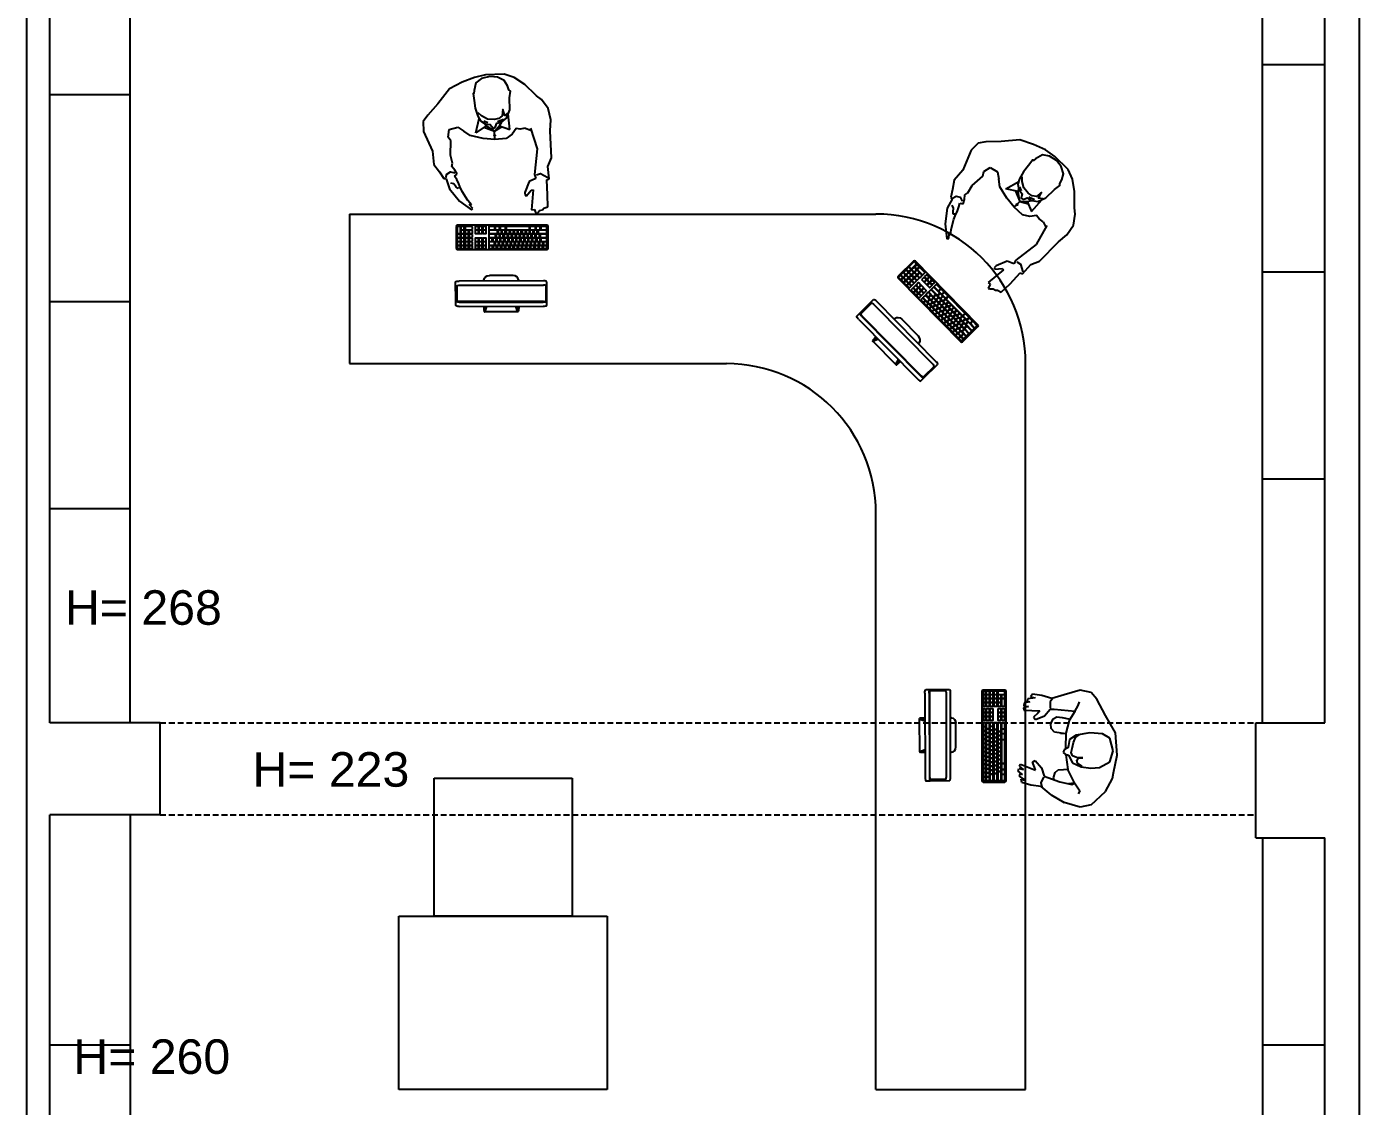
# Model space of a CAD drawing. Header units: inches. Extents: x 216615 to 231886, y -28847 to -680.
# Drawn here: x 217875 to 223665, y -26184 to -21493 of the extents above; entities that cross this region are included whole.
import ezdxf

# ---------------------------------------------------------------- set-up
doc = ezdxf.new("R2010")
doc.units = ezdxf.units.IN
doc.header["$MEASUREMENT"] = 0
doc.linetypes.add('TRAZOSX2', pattern=[38.1, 25.4, -12.7])
for name, color, linetype in [('_Co MUEBLE CONCEP', 5, 'Continuous'), ('_Co SOMBREADOS', 8, 'Continuous'), ('Imac', 8, 'Continuous'), ('MOBILIARIO', 42, 'Continuous'), ('SOMBREADO', 251, 'Continuous')]:
    doc.layers.add(name, color=color, linetype=linetype)
doc.styles.get("Standard").update_dxf_attribs({"font": 'arial.ttf'})

# ---------------------------------------------------------------- blocks, each defined once
blk = doc.blocks.new('HOMBRE 1')
at = {"layer": '_Co SOMBREADOS', "linetype": 'ByBlock'}
for p, q in [((167437.7, -114173), (167380, -114187.3)), ((167448.5, -114191), (167437.7, -114173)), ((167200.5, -114210.8), (167073.1, -114246.5)), ((167245.9, -114217.4), (167200.5, -114210.8)), ((167302.2, -114198.7), (167245.9, -114217.4)), ((167310.1, -114208.1), (167302.2, -114198.7)), ((167380, -114187.3), (167310.1, -114208.1)), ((167457.1, -114195.4), (167448.5, -114191)), ((167463.6, -114207.6), (167457.1, -114195.4)), ((167478, -114214.9), (167463.6, -114207.6)), ((167465, -114233.6), (167484.5, -114219.9)), ((167469.3, -114246.5), (167465, -114233.6)), ((167484.5, -114219.9), (167478, -114214.9)), ((166969.2, -114280.9), (166935.3, -114323.4)), ((167021.2, -114256.5), (166969.2, -114280.9)), ((167073.1, -114246.5), (167021.2, -114256.5)), ((167083.1, -114343.9), (167173.6, -114289.3)), ((167173.6, -114289.3), (167297.7, -114272.2)), ((167297.7, -114272.2), (167315.7, -114261.4)), ((167315.7, -114261.4), (167337.3, -114290.3)), ((167337.3, -114290.3), (167394.9, -114297.6)), ((167373.4, -114261.5), (167469.3, -114246.5)), ((167376.2, -114270.2), (167373.4, -114261.5)), ((167407.9, -114286.1), (167376.2, -114270.2)), ((167394.9, -114297.6), (167407.9, -114293.3)), ((167407.9, -114293.3), (167407.9, -114286.1)), ((166920.6, -114355.4), (166882.9, -114419.2)), ((166922.9, -114351.5), (166918.3, -114359.4)), ((166935.3, -114323.4), (166922.9, -114351.5)), ((167089.4, -114368.3), (167091.6, -114338.8)), ((166882.9, -114419.2), (166861.1, -114476.8)), ((166861.1, -114476.8), (166856.7, -114528.6)), ((167072.7, -114481.7), (167089.2, -114507)), ((167158.9, -114447.7), (167176.2, -114500)), ((167176.2, -114500), (167185.3, -114556.3)), ((166856.7, -114528.6), (166881, -114616.5)), ((167105.6, -114551.8), (167102.7, -114572.2)), ((167185.3, -114556.3), (167186.2, -114621.5)), ((167496, -114559.2), (167460.6, -114597.3)), ((167512.6, -114536.9), (167496, -114559.2)), ((167508.9, -114598.1), (167537.1, -114531.2)), ((167514, -114548.4), (167512.6, -114536.9)), ((167528.5, -114526.8), (167514, -114548.4)), ((167537.1, -114531.2), (167528.5, -114526.8)), ((166881, -114616.5), (166904.7, -114666.3)), ((167186.2, -114621.5), (167172.8, -114656.6)), ((167427.4, -114620.3), (167408.6, -114636.1)), ((167439.6, -114613.9), (167427.4, -114620.3)), ((167445.7, -114629.5), (167433.6, -114644.4)), ((167460.6, -114597.3), (167439.6, -114613.9)), ((167443.2, -114614.5), (167450.9, -114619.3)), ((167450.9, -114619.3), (167445.7, -114629.5)), ((167461.9, -114659.3), (167508.9, -114598.1)), ((166904.7, -114666.3), (166941.3, -114718.9)), ((167160.5, -114689.8), (167172.8, -114656.6)), ((167180.8, -114727.3), (167160.5, -114689.8)), ((167300.4, -114693.6), (167232.1, -114707.7)), ((167337.2, -114674.2), (167300.4, -114693.6)), ((167353.7, -114673.5), (167337.2, -114674.2)), ((167366.8, -114654.8), (167353.7, -114673.5)), ((167383.4, -114639.7), (167366.8, -114654.8)), ((167396.3, -114649.8), (167383.4, -114639.7)), ((167408.6, -114636.1), (167396.3, -114649.8)), ((167417.9, -114685.9), (167461.9, -114659.3)), ((167419.3, -114697.4), (167417.9, -114685.9)), ((167433.6, -114644.4), (167432.9, -114660.5)), ((166941.3, -114718.9), (166987.4, -114770.9)), ((167217.5, -114724.8), (167180.8, -114727.3)), ((167232.1, -114707.7), (167217.5, -114724.8)), ((167363.6, -114761.4), (167392.6, -114725.4)), ((167392.6, -114725.4), (167419.3, -114697.4)), ((166987.4, -114770.9), (167070.9, -114810.3)), ((167070.9, -114810.3), (167136, -114845.1)), ((167218.1, -114846.7), (167302, -114782.4)), ((167302, -114782.4), (167363.6, -114761.4)), ((167136, -114845.1), (167172, -114859.6)), ((167172, -114859.6), (167218.1, -114846.7))]:
    blk.add_line(p, q, dxfattribs=at)
at = {"layer": '_Co SOMBREADOS'}
for p, q in [((167113.2, -114440.1), (167040.7, -114464.9)), ((167106.5, -114493.4), (167085.3, -114486.5)), ((167106.5, -114493.4), (167113.2, -114440.1)), ((167138.3, -114510.6), (167106.5, -114493.4)), ((167138.3, -114510.6), (167107.7, -114479.9)), ((167176.2, -114500), (167159.2, -114504.7)), ((167121.4, -114556.7), (167113.2, -114563.6)), ((167138.3, -114510.6), (167121.4, -114556.7)), ((167121.4, -114556.7), (167166, -114597.9)), ((167130.6, -114565.2), (167138.3, -114510.6)), ((167155.3, -114505.8), (167138.3, -114510.6)), ((167166, -114597.9), (167094.4, -114597.4))]:
    blk.add_line(p, q, dxfattribs=at)
at = {"layer": '_Co SOMBREADOS', "linetype": 'ByBlock'}
for points in [[(167298, -114262.5), (167287.2, -114244.5), (167297.5, -114206.3)], [(167089.4, -114368.3), (167099.2, -114390.7), (167101.3, -114411.6), (167131.6, -114423.2), (167158.9, -114447.7)], [(167032.9, -114465), (167051.7, -114479.1), (167024.9, -114496.1), (167056, -114491.9), (167072.4, -114504.7), (167083.3, -114525.4), (167088.1, -114558.2), (167080.1, -114589.2), (167068.5, -114609.3)], [(167414.3, -114689.4), (167394.8, -114688.7), (167380.4, -114674.3), (167380.5, -114652.7)]]:
    blk.add_lwpolyline(points, dxfattribs=at)
blk.add_lwpolyline([(167119.8, -114511), (167097.7, -114508.6), (167085.3, -114486.5), (167062.3, -114467.7), (167019.1, -114462.1), (166962, -114476.9), (166929.6, -114480.5), (166925.3, -114489.1), (166907.2, -114499.9), (166885.5, -114521.5), (166878.3, -114557.5), (166883.2, -114594.2), (166902.6, -114631), (166929.2, -114653.3), (166967.4, -114652.7), (166981.1, -114650.5), (166982.6, -114654.9), (167014.3, -114642), (167050.4, -114627.6), (167084.3, -114606.8), (167104.5, -114588.1), (167113.2, -114563.6), (167110.1, -114538.3), (167124.7, -114521)], close=True, dxfattribs=at)
at = {"layer": '_Co SOMBREADOS'}
blk.add_ellipse((167157.3, -114505.3), major_axis=(1.06, -4.02), ratio=0.491422, dxfattribs=at)
blk = doc.blocks.new('CLIENTE 2')
at = {"layer": '_Co SOMBREADOS'}
for p, q in [((9692.3, 1798.5), (9620.8, 1760.8)), ((9767.4, 1841.9), (9692.3, 1798.5)), ((9864, 1848.8), (9767.4, 1841.9)), ((9790, 1816.4), (9771.4, 1785.2)), ((9846.3, 1831.2), (9790, 1816.4)), ((9894.1, 1817.4), (9846.3, 1831.2)), ((9941.4, 1833.4), (9864, 1848.8)), ((9918.2, 1771.9), (9894.1, 1817.4)), ((9965.5, 1827.9), (9941.4, 1833.4)), ((10022.5, 1797.9), (9965.5, 1827.9)), ((10080.5, 1735.2), (10022.5, 1797.9)), ((9620.8, 1760.8), (9591.7, 1735.2)), ((9771.4, 1785.2), (9767.5, 1730.6)), ((9920.6, 1734.1), (9918.2, 1771.9)), ((9591.7, 1735.2), (9582, 1688.7)), ((9582, 1688.7), (9602.3, 1618.8)), ((9648, 1680), (9632.2, 1684.5)), ((9675.3, 1665.1), (9648, 1680)), ((9767.5, 1730.6), (9777.6, 1671.1)), ((9787.4, 1667), (9776.8, 1683.7)), ((9875.5, 1699), (9874, 1672.6)), ((9878.2, 1680.7), (9875.5, 1699)), ((9886.6, 1673.4), (9878.2, 1680.7)), ((9897.8, 1654.1), (9915.4, 1692.6)), ((9913.7, 1696.5), (9900.7, 1675.8)), ((9915.4, 1692.6), (9920.6, 1734.1)), ((9984.2, 1663.4), (10018.9, 1686.7)), ((10018.9, 1686.7), (10032.4, 1679.7)), ((10090.2, 1688.7), (10069.9, 1618.8)), ((10080.5, 1735.2), (10090.2, 1688.7)), ((9665.2, 1575.3), (9672.7, 1666.6)), ((9675.3, 1665.1), (9713.7, 1640.8)), ((9700.7, 1609.4), (9708.4, 1644.2)), ((9713.7, 1640.8), (9769.4, 1626.3)), ((9771.4, 1626.2), (9764.8, 1576.7)), ((9768.3, 1602.7), (9770.2, 1626.3)), ((9769.4, 1626.3), (9833.6, 1624.8)), ((9777.6, 1671.1), (9795.8, 1641.7)), ((9810, 1659), (9787.4, 1667)), ((9795.8, 1641.7), (9823, 1637.1)), ((9835.7, 1652.7), (9810, 1659)), ((9823, 1637.1), (9833.2, 1634.1)), ((9833.2, 1634.1), (9841.6, 1618.8)), ((9853.4, 1649.1), (9835.7, 1652.7)), ((9852.5, 1613.6), (9860.3, 1622.1)), ((9867.2, 1654.7), (9853.4, 1649.1)), ((9860.3, 1622.1), (9864, 1637.1)), ((9862.5, 1625.4), (9926.6, 1634.9)), ((9864, 1637.1), (9897.8, 1654.1)), ((9874, 1672.6), (9867.2, 1654.7)), ((9900.7, 1675.8), (9886.6, 1673.4)), ((9926.2, 1615.6), (9925.9, 1634.8)), ((9984.2, 1663.4), (9926.6, 1634.9)), ((9980.4, 1599.1), (9991.3, 1652.5)), ((9988.3, 1637.7), (9984.3, 1663.5)), ((9991.3, 1652.5), (9985.6, 1664.1)), ((9602.3, 1618.8), (9618.4, 1564.4)), ((9618.4, 1564.4), (9605.4, 1520.8)), ((9616.6, 1569), (9633.1, 1557.4)), ((9664.7, 1557.9), (9665.2, 1575.3)), ((9697.8, 1586.5), (9700.7, 1609.4)), ((9707.3, 1570.5), (9697.8, 1586.5)), ((9728.8, 1560.1), (9707.3, 1570.5)), ((9764.8, 1576.7), (9748.1, 1562.7)), ((9841.6, 1618.8), (9852.5, 1613.6)), ((9927.7, 1592.6), (9926.2, 1615.6)), ((9940, 1578.7), (9927.7, 1592.6)), ((9963.1, 1572.6), (9940, 1578.7)), ((9962.2, 1548), (9980.4, 1599.1)), ((9962.2, 1548), (9980.4, 1599.1)), ((9972, 1575.5), (9963.1, 1572.6)), ((10037.4, 1561.8), (10069.9, 1618.8)), ((9605.4, 1520.8), (9600.1, 1480.9)), ((9633.1, 1557.4), (9660, 1557.6)), ((9693.2, 1532.8), (9664.7, 1557.9)), ((9668.9, 1442.6), (9672.4, 1512.5)), ((9672.4, 1512.5), (9682.4, 1503.6)), ((9709.9, 1494.3), (9693.2, 1532.8)), ((9748.1, 1562.7), (9728.8, 1560.1)), ((9888.2, 1492.5), (9919.2, 1520.7)), ((9919.2, 1520.7), (9955.5, 1531.9)), ((9955.5, 1531.9), (9962.2, 1548)), ((9984.1, 1518.5), (9959.7, 1529.7)), ((10004, 1522.3), (9984.1, 1518.5)), ((10000.3, 1518.8), (9994.3, 1473.8)), ((10037.4, 1561.8), (10000.3, 1518.8)), ((9600.1, 1480.9), (9611.7, 1472.2)), ((9611.7, 1472.2), (9615.1, 1493)), ((9615.1, 1493), (9620.4, 1460.1)), ((9620.4, 1460.1), (9631.6, 1457.6)), ((9631.6, 1457.6), (9632.5, 1468.8)), ((9632.5, 1468.8), (9637.1, 1445.3)), ((9649.9, 1443), (9653.3, 1463.8)), ((9653.3, 1463.8), (9659.5, 1442)), ((9682.4, 1503.6), (9699.4, 1485.7)), ((9699.4, 1485.7), (9709.9, 1494.3)), ((9894.2, 1480.4), (9888.2, 1492.5)), ((9917, 1489.7), (9894.2, 1480.4)), ((9904.3, 1428.6), (9929.8, 1493.7)), ((9929.8, 1493.7), (9917, 1489.7)), ((9974, 1452.4), (9955.7, 1424.5)), ((9968.6, 1432), (9974, 1452.4)), ((9994.3, 1473.8), (9982.8, 1435.2)), ((9637.1, 1445.3), (9649.9, 1443)), ((9659.5, 1442), (9668.9, 1442.6)), ((9912.6, 1424.1), (9904.3, 1428.6)), ((9927.2, 1441.4), (9912.6, 1424.1)), ((9921.7, 1421.1), (9927.2, 1441.4)), ((9934.4, 1418), (9921.7, 1421.1)), ((9948.2, 1437.4), (9934.4, 1418)), ((9944.5, 1426.9), (9948.2, 1437.4)), ((9955.7, 1424.5), (9944.5, 1426.9)), ((9982.8, 1435.2), (9968.6, 1432))]:
    blk.add_line(p, q, dxfattribs=at)
blk = doc.blocks.new('Planta Imac JB')
at = {"layer": 'Imac'}
for p, q in [((-197.9, 129.7), (-197.9, 111.1)), ((182.3, 133.7), (-182.3, 133.7)), ((-75.6, 133.7), (-74.4, 155)), ((-73.7, 151.8), (-74.7, 133.7)), ((-72.1, 157), (72.1, 157)), ((-65.3, 133.7), (-71.7, 152.1)), ((-70.2, 155.6), (-62.7, 133.7)), ((70.2, 155.6), (62.7, 133.7)), ((65.3, 133.7), (71.7, 152.1)), ((73.7, 151.8), (74.7, 133.7)), ((75.6, 133.7), (74.4, 155)), ((197.9, 129.7), (197.9, 111.1)), ((-197.9, 111.1), (-197.9, 27.2)), ((-193.1, 44.3), (-193.1, 109.9)), ((-183.4, 112.6), (183.4, 112.6)), ((182.3, 115.2), (-182.3, 115.2)), ((193.1, 44.3), (193.1, 109.9)), ((197.9, 111.1), (197.9, 27.2)), ((184.1, 41.7), (-184.1, 41.7)), ((-183.4, 23.1), (183, 23.1)), ((-74.8, 18), (-74.8, 23.1)), ((-51.4, 0), (51.4, 0)), ((74.8, 18), (74.8, 23.1))]:
    blk.add_line(p, q, dxfattribs=at)
for centre, radius, start, end in [((-72.2, 154.9), 2.12, 19.06239, 176.76741), ((-72.7, 151.8), 1.06, 19.06239, 176.76741), ((72.2, 154.9), 2.12, 3.23259, 160.93761), ((72.7, 151.8), 1.06, 3.23259, 160.93761)]:
    blk.add_arc(centre, radius, start, end, dxfattribs=at)
for centre, major_axis, ratio, start_param, end_param in [((-182.3, 129.7), (-15.6, 0), 0.260994, 4.712389, 6.283185), ((-182.3, 111.1), (-15.6, 0), 0.260994, 4.712389, 6.283185), ((-183.4, 109.9), (-9.68, 0), 0.280083, 4.712389, 6.283185), ((-183.4, 27.2), (-14.5, 0), 0.280083, 0, 1.570832), ((-184.1, 44.3), (-9.02, 0), 0.29004, 0, 1.570796), ((-51.4, 18), (-23.4, 0), 0.769865, 0, 1.570796)]:
    blk.add_ellipse(centre, major_axis=major_axis, ratio=ratio, start_param=start_param, end_param=end_param, dxfattribs=at)
at = {"layer": 'Imac', "extrusion": (0, 0, -1)}
for centre, major_axis, ratio, start_param, end_param in [((182.3, 129.7), (15.6, 0), 0.260994, 4.712389, 6.283185), ((182.3, 111.1), (15.6, 0), 0.260994, 4.712389, 6.283185), ((183.4, 109.9), (9.68, 0), 0.280083, 4.712389, 6.283185), ((51.4, 18), (23.4, 0), 0.769865, 0, 1.570796), ((183.4, 27.2), (14.5, 0), 0.280083, 0, 1.600948), ((184.1, 44.3), (9.02, 0), 0.29004, 0, 1.570796)]:
    blk.add_ellipse(centre, major_axis=major_axis, ratio=ratio, start_param=start_param, end_param=end_param, dxfattribs=at)
blk = doc.blocks.new('Planta Teclat Imac JB')
at = {"layer": 'Imac'}
for points in [[(199.5, 99.5, 0.414201), (193.5, 105.4), (-193.5, 105.4, 0.38771), (-199.5, 99.9), (-199.5, 6, 0.414201), (-193.5, 0), (193.5, 0, 0.414201), (199.5, 6)], [(-177.8, 100.3, 0.450069), (-179, 101.5), (-192.3, 101.5, 0.45007), (-193.5, 100.3), (-193.5, 91, 0.411174), (-192.3, 89.5), (-179, 89.5, 0.411173), (-177.8, 91)], [(-179, 85.9, 0.414201), (-180.2, 87.1), (-192.3, 87.1, 0.414201), (-193.5, 85.9), (-193.5, 74, 0.414188), (-192.3, 72.8), (-180.2, 72.8, 0.414201), (-179, 74)], [(-167.4, 69.2, 0.414201), (-168.6, 70.4), (-192.3, 70.4, 0.414201), (-193.5, 69.2), (-193.5, 57.2, 0.414188), (-192.3, 56), (-168.6, 56, 0.414201), (-167.4, 57.2)], [(-161.4, 85.9, 0.414201), (-162.7, 87.1), (-174.7, 87.1, 0.414201), (-176, 85.9), (-176, 74, 0.414188), (-174.7, 72.8), (-162.7, 72.8, 0.414201), (-161.4, 74)], [(-159.6, 100.3, 0.450069), (-160.8, 101.5), (-174.1, 101.5, 0.45007), (-175.3, 100.3), (-175.3, 91, 0.411174), (-174.1, 89.5), (-160.8, 89.5, 0.411173), (-159.6, 91)], [(-149.9, 69.2, 0.414201), (-151.1, 70.4), (-163.2, 70.4, 0.414201), (-164.4, 69.2), (-164.4, 57.2, 0.414188), (-163.2, 56), (-151.1, 56, 0.414201), (-149.9, 57.2)], [(-143.9, 85.9, 0.414201), (-145.1, 87.1), (-157.2, 87.1, 0.414201), (-158.4, 85.9), (-158.4, 74, 0.414188), (-157.2, 72.8), (-145.1, 72.8, 0.414201), (-143.9, 74)], [(-141.5, 100.3, 0.450069), (-142.7, 101.5), (-156, 101.5, 0.45007), (-157.2, 100.3), (-157.2, 91, 0.411174), (-156, 89.5), (-142.7, 89.5, 0.411173), (-141.5, 91)], [(-132.4, 69.2, 0.414201), (-133.6, 70.4), (-145.7, 70.4, 0.414201), (-146.9, 69.2), (-146.9, 57.2, 0.414188), (-145.7, 56), (-133.6, 56, 0.414201), (-132.4, 57.2)], [(-126.4, 85.9, 0.414201), (-127.6, 87.1), (-139.7, 87.1, 0.414201), (-140.9, 85.9), (-140.9, 74, 0.414188), (-139.7, 72.8), (-127.6, 72.8, 0.414201), (-126.4, 74)], [(-123.3, 100.3, 0.450069), (-124.6, 101.5), (-137.9, 101.5, 0.45007), (-139.1, 100.3), (-139.1, 91, 0.411174), (-137.9, 89.5), (-124.6, 89.5, 0.411173), (-123.3, 91)], [(-114.8, 69.2, 0.414201), (-116, 70.4), (-128.1, 70.4, 0.414201), (-129.3, 69.2), (-129.3, 57.2, 0.414188), (-128.1, 56), (-116, 56, 0.414201), (-114.8, 57.2)], [(-108.8, 85.9, 0.414201), (-110, 87.1), (-122.1, 87.1, 0.414201), (-123.3, 85.9), (-123.3, 74, 0.414188), (-122.1, 72.8), (-110, 72.8, 0.414201), (-108.8, 74)], [(-105.2, 100.3, 0.450069), (-106.4, 101.5), (-119.7, 101.5, 0.45007), (-120.9, 100.3), (-120.9, 91, 0.411174), (-119.7, 89.5), (-106.4, 89.5, 0.411173), (-105.2, 91)], [(-97.9, 69.2, 0.414201), (-99.1, 70.4), (-111.2, 70.4, 0.414201), (-112.4, 69.2), (-112.4, 57.2, 0.414188), (-111.2, 56), (-99.1, 56, 0.414201), (-97.9, 57.2)], [(-91.3, 85.9, 0.414201), (-92.5, 87.1), (-104.6, 87.1, 0.414201), (-105.8, 85.9), (-105.8, 74, 0.414188), (-104.6, 72.8), (-92.5, 72.8, 0.414201), (-91.3, 74)], [(-87.1, 100.3, 0.450069), (-88.3, 101.5), (-101.6, 101.5, 0.45007), (-102.8, 100.3), (-102.8, 91, 0.411174), (-101.6, 89.5), (-88.3, 89.5, 0.411173), (-87.1, 91)], [(-80.4, 69.2, 0.414201), (-81.6, 70.4), (-93.7, 70.4, 0.414201), (-94.9, 69.2), (-94.9, 57.2, 0.414188), (-93.7, 56), (-81.6, 56, 0.414201), (-80.4, 57.2)], [(-73.8, 85.9, 0.414201), (-75, 87.1), (-87.1, 87.1, 0.414201), (-88.3, 85.9), (-88.3, 74, 0.414188), (-87.1, 72.8), (-75, 72.8, 0.414201), (-73.8, 74)], [(-68.9, 100.3, 0.450069), (-70.1, 101.5), (-83.4, 101.5, 0.45007), (-84.7, 100.3), (-84.7, 91, 0.411174), (-83.4, 89.5), (-70.1, 89.5, 0.411173), (-68.9, 91)], [(-62.8, 69.2, 0.414201), (-64, 70.4), (-76.1, 70.4, 0.414201), (-77.3, 69.2), (-77.3, 57.2, 0.414188), (-76.1, 56), (-64, 56, 0.414201), (-62.8, 57.2)], [(-56.2, 85.9, 0.414201), (-57.4, 87.1), (-69.5, 87.1, 0.414201), (-70.7, 85.9), (-70.7, 74, 0.414188), (-69.5, 72.8), (-57.4, 72.8, 0.414201), (-56.2, 74)], [(-50.8, 100.3, 0.450069), (-52, 101.5), (-65.3, 101.5, 0.45007), (-66.5, 100.3), (-66.5, 91, 0.411174), (-65.3, 89.5), (-52, 89.5, 0.411173), (-50.8, 91)], [(-45.9, 69.2, 0.414201), (-47.1, 70.4), (-59.2, 70.4, 0.414201), (-60.4, 69.2), (-60.4, 57.2, 0.414188), (-59.2, 56), (-47.1, 56, 0.414201), (-45.9, 57.2)], [(-38.7, 85.9, 0.414201), (-39.9, 87.1), (-52, 87.1, 0.414201), (-53.2, 85.9), (-53.2, 74, 0.414188), (-52, 72.8), (-39.9, 72.8, 0.414201), (-38.7, 74)], [(-32.7, 100.3, 0.450069), (-33.9, 101.5), (-47.2, 101.5, 0.45007), (-48.4, 100.3), (-48.4, 91, 0.411174), (-47.2, 89.5), (-33.9, 89.5, 0.411173), (-32.7, 91)], [(-28.4, 69.2, 0.414201), (-29.6, 70.4), (-41.7, 70.4, 0.414201), (-42.9, 69.2), (-42.9, 57.2, 0.414188), (-41.7, 56), (-29.6, 56, 0.414201), (-28.4, 57.2)], [(-21.8, 85.9, 0.414201), (-23, 87.1), (-35.1, 87.1, 0.414201), (-36.3, 85.9), (-36.3, 74, 0.414188), (-35.1, 72.8), (-23, 72.8, 0.414201), (-21.8, 74)], [(-14.5, 100.3, 0.450069), (-15.7, 101.5), (-29, 101.5, 0.45007), (-30.2, 100.3), (-30.2, 91, 0.411174), (-29, 89.5), (-15.7, 89.5, 0.411173), (-14.5, 91)], [(-10.8, 69.2, 0.414201), (-12, 70.4), (-24.1, 70.4, 0.414201), (-25.3, 69.2), (-25.3, 57.2, 0.414188), (-24.1, 56), (-12, 56, 0.414201), (-10.8, 57.2)], [(-4.2, 85.9, 0.414201), (-5.4, 87.1), (-17.5, 87.1, 0.414201), (-18.7, 85.9), (-18.7, 74, 0.414188), (-17.5, 72.8), (-5.4, 72.8, 0.414201), (-4.2, 74)], [(3.6, 100.3, 0.450069), (2.4, 101.5), (-10.9, 101.5, 0.45007), (-12.1, 100.3), (-12.1, 91, 0.411174), (-10.9, 89.5), (2.4, 89.5, 0.411173), (3.6, 91)], [(6.7, 69.2, 0.414201), (5.5, 70.4), (-6.6, 70.4, 0.414201), (-7.8, 69.2), (-7.8, 57.2, 0.414188), (-6.6, 56), (5.5, 56, 0.414201), (6.7, 57.2)], [(13.3, 85.9, 0.414201), (12.1, 87.1), (0, 87.1, 0.414201), (-1.2, 85.9), (-1.2, 74, 0.414188), (0, 72.8), (12.1, 72.8, 0.414201), (13.3, 74)], [(21.8, 100.3, 0.450069), (20.6, 101.5), (7.3, 101.5, 0.45007), (6, 100.3), (6, 91, 0.411174), (7.3, 89.5), (20.6, 89.5, 0.411173), (21.8, 91)], [(23.6, 69.2, 0.414201), (22.4, 70.4), (10.3, 70.4, 0.414201), (9.1, 69.2), (9.1, 57.2, 0.414188), (10.3, 56), (22.4, 56, 0.414201), (23.6, 57.2)], [(30.2, 85.9, 0.414201), (29, 87.1), (16.9, 87.1, 0.414201), (15.7, 85.9), (15.7, 74, 0.414188), (16.9, 72.8), (29, 72.8, 0.414201), (30.2, 74)], [(39.9, 100.3, 0.450069), (38.7, 101.5), (25.4, 101.5, 0.45007), (24.2, 100.3), (24.2, 91, 0.411174), (25.4, 89.5), (38.7, 89.5, 0.411173), (39.9, 91)], [(41.2, 69.2, 0.414201), (40, 70.4), (27.9, 70.4, 0.414201), (26.7, 69.2), (26.7, 57.2, 0.414188), (27.9, 56), (40, 56, 0.414201), (41.2, 57.2)], [(58, 85.9, 0.414201), (56.8, 87.1), (33.9, 87.1, 0.414201), (32.7, 85.9), (32.7, 74, 0.414188), (33.9, 72.8), (56.8, 72.8, 0.414201), (58, 74)], [(58, 100.3, 0.450069), (56.8, 101.5), (43.5, 101.5, 0.45007), (42.3, 100.3), (42.3, 91, 0.411174), (43.5, 89.5), (56.8, 89.5, 0.411173), (58, 91)], [(58.1, 69.2, 0.414201), (56.9, 70.4), (44.8, 70.4, 0.414201), (43.6, 69.2), (43.6, 57.2, 0.414188), (44.8, 56), (56.9, 56, 0.414201), (58.1, 57.2)], [(83.4, 100.3, 0.450069), (82.2, 101.5), (70.1, 101.5, 0.45007), (68.9, 100.3), (68.9, 91, 0.411174), (70.1, 89.5), (82.2, 89.5, 0.411173), (83.4, 91)], [(83.4, 85.9, 0.414201), (82.2, 87.1), (70.1, 87.1, 0.414201), (68.9, 85.9), (68.9, 74, 0.414188), (70.1, 72.8), (82.2, 72.8, 0.414201), (83.4, 74)], [(83.4, 69.2, 0.414201), (82.2, 70.4), (70.1, 70.4, 0.414201), (68.9, 69.2), (68.9, 57.2, 0.414188), (70.1, 56), (82.2, 56, 0.414201), (83.4, 57.2)], [(101, 100.3, 0.450069), (99.8, 101.5), (87.7, 101.5, 0.45007), (86.5, 100.3), (86.5, 91, 0.411174), (87.7, 89.5), (99.8, 89.5, 0.411173), (101, 91)], [(101, 85.9, 0.414201), (99.8, 87.1), (87.7, 87.1, 0.414201), (86.5, 85.9), (86.5, 74, 0.414188), (87.7, 72.8), (99.8, 72.8, 0.414201), (101, 74)], [(101, 69.2, 0.414201), (99.8, 70.4), (87.7, 70.4, 0.414201), (86.5, 69.2), (86.5, 57.2, 0.414188), (87.7, 56), (99.8, 56, 0.414201), (101, 57.2)], [(117.9, 100.3, 0.450069), (116.7, 101.5), (104.6, 101.5, 0.45007), (103.4, 100.3), (103.4, 91, 0.411174), (104.6, 89.5), (116.7, 89.5, 0.411173), (117.9, 91)], [(117.9, 85.9, 0.414201), (116.7, 87.1), (104.6, 87.1, 0.414201), (103.4, 85.9), (103.4, 74, 0.414188), (104.6, 72.8), (116.7, 72.8, 0.414201), (117.9, 74)], [(117.9, 69.2, 0.414201), (116.7, 70.4), (104.6, 70.4, 0.414201), (103.4, 69.2), (103.4, 57.2, 0.414188), (104.6, 56), (116.7, 56, 0.414201), (117.9, 57.2)], [(143.9, 100.3, 0.450069), (142.7, 101.5), (130.6, 101.5, 0.45007), (129.4, 100.3), (129.4, 91, 0.411174), (130.6, 89.5), (142.7, 89.5, 0.411173), (143.9, 91)], [(143.9, 85.9, 0.414201), (142.7, 87.1), (130.6, 87.1, 0.414201), (129.4, 85.9), (129.4, 74, 0.414188), (130.6, 72.8), (142.7, 72.8, 0.414201), (143.9, 74)], [(143.9, 69.2, 0.414201), (142.7, 70.4), (130.6, 70.4, 0.414201), (129.4, 69.2), (129.4, 57.2, 0.414188), (130.6, 56), (142.7, 56, 0.414201), (143.9, 57.2)], [(161.4, 100.3, 0.450069), (160.2, 101.5), (148.1, 101.5, 0.45007), (146.9, 100.3), (146.9, 91, 0.411174), (148.1, 89.5), (160.2, 89.5, 0.411173), (161.4, 91)], [(161.4, 85.9, 0.414201), (160.2, 87.1), (148.1, 87.1, 0.414201), (146.9, 85.9), (146.9, 74, 0.414188), (148.1, 72.8), (160.2, 72.8, 0.414201), (161.4, 74)], [(161.4, 69.2, 0.414201), (160.2, 70.4), (148.1, 70.4, 0.414201), (146.9, 69.2), (146.9, 57.2, 0.414188), (148.1, 56), (160.2, 56, 0.414201), (161.4, 57.2)], [(179, 100.3, 0.450069), (177.8, 101.5), (165.7, 101.5, 0.45007), (164.5, 100.3), (164.5, 91, 0.411174), (165.7, 89.5), (177.8, 89.5, 0.411173), (179, 91)], [(179, 85.9, 0.414201), (177.8, 87.1), (165.7, 87.1, 0.414201), (164.5, 85.9), (164.5, 74, 0.414188), (165.7, 72.8), (177.8, 72.8, 0.414201), (179, 74)], [(179, 69.2, 0.414201), (177.8, 70.4), (165.7, 70.4, 0.414201), (164.5, 69.2), (164.5, 57.2, 0.414188), (165.7, 56), (177.8, 56, 0.414201), (179, 57.2)], [(195.9, 100.3, 0.450069), (194.7, 101.5), (182.6, 101.5, 0.45007), (181.4, 100.3), (181.4, 91, 0.411174), (182.6, 89.5), (194.7, 89.5, 0.411173), (195.9, 91)], [(195.9, 85.9, 0.414201), (194.7, 87.1), (182.6, 87.1, 0.414201), (181.4, 85.9), (181.4, 74, 0.414188), (182.6, 72.8), (194.7, 72.8, 0.414201), (195.9, 74)], [(195.9, 69.2, 0.414201), (194.7, 70.4), (182.6, 70.4, 0.414201), (181.4, 69.2), (181.4, 57.2, 0.414188), (182.6, 56), (194.7, 56, 0.414201), (195.9, 57.2)], [(-164.5, 52.4, 0.414201), (-165.7, 53.6), (-192.3, 53.6, 0.414201), (-193.5, 52.4), (-193.5, 40.4, 0.414188), (-192.3, 39.2), (-165.7, 39.2, 0.414201), (-164.5, 40.4)], [(-155.7, 35.6, 0.414201), (-156.9, 36.8), (-192.3, 36.8, 0.414201), (-193.5, 35.6), (-193.5, 23.6, 0.414188), (-192.3, 22.4), (-156.9, 22.4, 0.414201), (-155.7, 23.6)], [(-167.4, 18.8, 0.414201), (-168.6, 20), (-192.3, 20, 0.414201), (-193.5, 18.8), (-193.5, 6.9, 0.414188), (-192.3, 5.7), (-168.6, 5.7, 0.414201), (-167.4, 6.9)], [(-146.6, 18.8, 0.414201), (-147.8, 20), (-163.8, 20, 0.414201), (-165, 18.8), (-165, 6.9, 0.414188), (-163.8, 5.7), (-147.8, 5.7, 0.414201), (-146.6, 6.9)], [(-146.9, 52.4, 0.414201), (-148.1, 53.6), (-160.2, 53.6, 0.414201), (-161.4, 52.4), (-161.4, 40.4, 0.414188), (-160.2, 39.2), (-148.1, 39.2, 0.414201), (-146.9, 40.4)], [(-138.2, 35.6, 0.414201), (-139.4, 36.8), (-151.5, 36.8, 0.414201), (-152.7, 35.6), (-152.7, 23.6, 0.414188), (-151.5, 22.4), (-139.4, 22.4, 0.414201), (-138.2, 23.6)], [(-120.7, 18.8, 0.414201), (-121.9, 20), (-143, 20, 0.414201), (-144.2, 18.8), (-144.2, 6.9, 0.414188), (-143, 5.7), (-121.9, 5.7, 0.414201), (-120.7, 6.9)], [(-129.4, 52.4, 0.414201), (-130.6, 53.6), (-142.7, 53.6, 0.414201), (-143.9, 52.4), (-143.9, 40.4, 0.414188), (-142.7, 39.2), (-130.6, 39.2, 0.414201), (-129.4, 40.4)], [(-120.6, 35.6, 0.414201), (-121.8, 36.8), (-133.9, 36.8, 0.414201), (-135.1, 35.6), (-135.1, 23.6, 0.414188), (-133.9, 22.4), (-121.8, 22.4, 0.414201), (-120.6, 23.6)], [(-111.9, 52.4, 0.414201), (-113.1, 53.6), (-125.2, 53.6, 0.414201), (-126.4, 52.4), (-126.4, 40.4, 0.414188), (-125.2, 39.2), (-113.1, 39.2, 0.414201), (-111.9, 40.4)], [(-103.7, 35.6, 0.414201), (-104.9, 36.8), (-117, 36.8, 0.414201), (-118.2, 35.6), (-118.2, 23.6, 0.414188), (-117, 22.4), (-104.9, 22.4, 0.414201), (-103.7, 23.6)], [(-16.6, 18.8, 0.414201), (-17.8, 20), (-117, 20, 0.414201), (-118.2, 18.8), (-118.2, 6.9, 0.414188), (-117, 5.7), (-17.8, 5.7, 0.414201), (-16.6, 6.9)], [(-94.9, 52.4, 0.414201), (-96.1, 53.6), (-108.2, 53.6, 0.414201), (-109.4, 52.4), (-109.4, 40.4, 0.414188), (-108.2, 39.2), (-96.1, 39.2, 0.414201), (-94.9, 40.4)], [(-86.2, 35.6, 0.414201), (-87.4, 36.8), (-99.5, 36.8, 0.414201), (-100.7, 35.6), (-100.7, 23.6, 0.414188), (-99.5, 22.4), (-87.4, 22.4, 0.414201), (-86.2, 23.6)], [(-77.4, 52.4, 0.414201), (-78.6, 53.6), (-90.7, 53.6, 0.414201), (-91.9, 52.4), (-91.9, 40.4, 0.414188), (-90.7, 39.2), (-78.6, 39.2, 0.414201), (-77.4, 40.4)], [(-68.6, 35.6, 0.414201), (-69.8, 36.8), (-81.9, 36.8, 0.414201), (-83.1, 35.6), (-83.1, 23.6, 0.414188), (-81.9, 22.4), (-69.8, 22.4, 0.414201), (-68.6, 23.6)], [(-60.5, 52.4, 0.414201), (-61.7, 53.6), (-73.8, 53.6, 0.414201), (-75, 52.4), (-75, 40.4, 0.414188), (-73.8, 39.2), (-61.7, 39.2, 0.414201), (-60.5, 40.4)], [(-51.7, 35.6, 0.414201), (-52.9, 36.8), (-65, 36.8, 0.414201), (-66.2, 35.6), (-66.2, 23.6, 0.414188), (-65, 22.4), (-52.9, 22.4, 0.414201), (-51.7, 23.6)], [(-42.9, 52.4, 0.414201), (-44.1, 53.6), (-56.2, 53.6, 0.414201), (-57.4, 52.4), (-57.4, 40.4, 0.414188), (-56.2, 39.2), (-44.1, 39.2, 0.414201), (-42.9, 40.4)], [(-34.2, 35.6, 0.414201), (-35.4, 36.8), (-47.5, 36.8, 0.414201), (-48.7, 35.6), (-48.7, 23.6, 0.414188), (-47.5, 22.4), (-35.4, 22.4, 0.414201), (-34.2, 23.6)], [(-25.4, 52.4, 0.414201), (-26.6, 53.6), (-38.7, 53.6, 0.414201), (-39.9, 52.4), (-39.9, 40.4, 0.414188), (-38.7, 39.2), (-26.6, 39.2, 0.414201), (-25.4, 40.4)], [(-16.6, 35.6, 0.414201), (-17.8, 36.8), (-29.9, 36.8, 0.414201), (-31.1, 35.6), (-31.1, 23.6, 0.414188), (-29.9, 22.4), (-17.8, 22.4, 0.414201), (-16.6, 23.6)], [(-7.9, 52.4, 0.414201), (-9.1, 53.6), (-21.2, 53.6, 0.414201), (-22.4, 52.4), (-22.4, 40.4, 0.414188), (-21.2, 39.2), (-9.1, 39.2, 0.414201), (-7.9, 40.4)], [(9.3, 18.8, 0.414201), (8.1, 20), (-13, 20, 0.414201), (-14.2, 18.8), (-14.2, 6.9, 0.414188), (-13, 5.7), (8.1, 5.7, 0.414201), (9.3, 6.9)], [(0.9, 35.6, 0.414201), (-0.3, 36.8), (-12.4, 36.8, 0.414201), (-13.6, 35.6), (-13.6, 23.6, 0.414188), (-12.4, 22.4), (-0.3, 22.4, 0.414201), (0.9, 23.6)], [(9.7, 52.4, 0.414201), (8.5, 53.6), (-3.6, 53.6, 0.414201), (-4.8, 52.4), (-4.8, 40.4, 0.414188), (-3.6, 39.2), (8.5, 39.2, 0.414201), (9.7, 40.4)], [(17.8, 35.6, 0.414201), (16.6, 36.8), (4.5, 36.8, 0.414201), (3.3, 35.6), (3.3, 23.6, 0.414188), (4.5, 22.4), (16.6, 22.4, 0.414201), (17.8, 23.6)], [(30.1, 18.8, 0.414201), (28.9, 20), (13, 20, 0.414201), (11.7, 18.8), (11.7, 6.9, 0.414188), (13, 5.7), (28.9, 5.7, 0.414201), (30.1, 6.9)], [(26.6, 52.4, 0.414201), (25.4, 53.6), (13.3, 53.6, 0.414201), (12.1, 52.4), (12.1, 40.4, 0.414188), (13.3, 39.2), (25.4, 39.2, 0.414201), (26.6, 40.4)], [(58, 35.6, 0.414201), (56.8, 36.8), (22.1, 36.8, 0.414201), (20.9, 35.6), (20.9, 23.6, 0.414188), (22.1, 22.4), (56.8, 22.4, 0.414201), (58, 23.6)], [(58, 52.4, 0.414201), (56.8, 53.6), (30.8, 53.6, 0.414201), (29.6, 52.4), (29.6, 40.4, 0.414188), (30.8, 39.2), (56.8, 39.2, 0.414201), (58, 40.4)], [(58, 18.8, 0.414201), (56.8, 20), (33.2, 20, 0.414201), (32, 18.8), (32, 6.9, 0.414188), (33.2, 5.7), (56.8, 5.7, 0.414201), (58, 6.9)], [(83.4, 35.6, 0.414201), (82.2, 36.8), (70.1, 36.8, 0.414201), (68.9, 35.6), (68.9, 23.6, 0.414188), (70.1, 22.4), (82.2, 22.4, 0.414201), (83.4, 23.6)], [(83.4, 18.8, 0.414201), (82.2, 20), (70.1, 20, 0.414201), (68.9, 18.8), (68.9, 6.9, 0.414188), (70.1, 5.7), (82.2, 5.7, 0.414201), (83.4, 6.9)], [(101, 35.6, 0.414201), (99.8, 36.8), (87.7, 36.8, 0.414201), (86.5, 35.6), (86.5, 23.6, 0.414188), (87.7, 22.4), (99.8, 22.4, 0.414201), (101, 23.6)], [(101, 18.8, 0.414201), (99.8, 20), (87.7, 20, 0.414201), (86.5, 18.8), (86.5, 6.9, 0.414188), (87.7, 5.7), (99.8, 5.7, 0.414201), (101, 6.9)], [(117.9, 35.6, 0.414201), (116.7, 36.8), (104.6, 36.8, 0.414201), (103.4, 35.6), (103.4, 23.6, 0.414188), (104.6, 22.4), (116.7, 22.4, 0.414201), (117.9, 23.6)], [(117.9, 18.8, 0.414201), (116.7, 20), (104.6, 20, 0.414201), (103.4, 18.8), (103.4, 6.9, 0.414188), (104.6, 5.7), (116.7, 5.7, 0.414201), (117.9, 6.9)], [(143.9, 52.4, 0.414201), (142.7, 53.6), (130.6, 53.6, 0.414201), (129.4, 52.4), (129.4, 40.4, 0.414188), (130.6, 39.2), (142.7, 39.2, 0.414201), (143.9, 40.4)], [(143.9, 35.6, 0.414201), (142.7, 36.8), (130.6, 36.8, 0.414201), (129.4, 35.6), (129.4, 23.6, 0.414188), (130.6, 22.4), (142.7, 22.4, 0.414201), (143.9, 23.6)], [(161.4, 18.8, 0.414201), (160.2, 20), (130.6, 20, 0.414201), (129.4, 18.8), (129.4, 6.9, 0.414188), (130.6, 5.7), (160.2, 5.7, 0.414201), (161.4, 6.9)], [(161.4, 52.4, 0.414201), (160.2, 53.6), (148.1, 53.6, 0.414201), (146.9, 52.4), (146.9, 40.4, 0.414188), (148.1, 39.2), (160.2, 39.2, 0.414201), (161.4, 40.4)], [(161.4, 35.6, 0.414201), (160.2, 36.8), (148.1, 36.8, 0.414201), (146.9, 35.6), (146.9, 23.6, 0.414188), (148.1, 22.4), (160.2, 22.4, 0.414201), (161.4, 23.6)], [(179, 52.4, 0.414201), (177.8, 53.6), (165.7, 53.6, 0.414201), (164.5, 52.4), (164.5, 40.4, 0.414188), (165.7, 39.2), (177.8, 39.2, 0.414201), (179, 40.4)], [(179, 35.6, 0.414201), (177.8, 36.8), (165.7, 36.8, 0.414201), (164.5, 35.6), (164.5, 23.6, 0.414188), (165.7, 22.4), (177.8, 22.4, 0.414201), (179, 23.6)], [(179, 18.8, 0.414201), (177.8, 20), (165.7, 20, 0.414201), (164.5, 18.8), (164.5, 6.9, 0.414188), (165.7, 5.7), (177.8, 5.7, 0.414201), (179, 6.9)], [(195.9, 52.4, 0.414201), (194.7, 53.6), (182.6, 53.6, 0.414201), (181.4, 52.4), (181.4, 40.4, 0.414188), (182.6, 39.2), (194.7, 39.2, 0.414201), (195.9, 40.4)], [(195.9, 35.6, 0.414201), (194.7, 36.8), (182.6, 36.8, 0.414201), (181.4, 35.6), (181.4, 6.9, 0.414188), (182.6, 5.7), (194.7, 5.7, 0.414201), (195.9, 6.9)]]:
    blk.add_lwpolyline(points, format="xyb", close=True, dxfattribs=at)

msp = doc.modelspace()

# ---------------------------------------------------------------- linework, layer by layer
for p, q in [((223665.2, -28847.3), (223665.2, -13737.3)), ((217875.2, -15847.3), (217875.2, -28847.3)), ((223515.2, -24517.3), (223515.2, -19047.3)), ((217975.2, -24517.3), (217975.2, -19787.3)), ((218455.2, -24517.3), (217975.2, -24517.3)), ((218455.2, -24917.3), (218455.2, -24517.3)), ((223215.2, -25017.3), (223215.2, -24517.3)), ((223215.2, -24517.3), (223515.2, -24517.3)), ((217975.2, -28647.3), (217975.2, -24917.3)), ((218455.2, -24917.3), (217975.2, -24917.3)), ((223215.2, -25017.3), (223515.2, -25017.3)), ((223515.2, -28647.3), (223515.2, -25017.3))]:
    msp.add_line(p, q)
at = {"layer": 'MOBILIARIO'}
for p, q in [((218325.2, -24517.3), (218325.2, -19787.3)), ((223244.8, -24517.3), (223244.8, -20757.7)), ((223244.8, -21657.7), (223515.2, -21657.7)), ((217975.2, -21787.3), (218325.2, -21787.3)), ((219278.5, -22307.3), (219278.5, -22957.3)), ((219278.5, -22307.3), (221565.2, -22307.3)), ((223244.8, -22557.7), (223515.2, -22557.7)), ((217975.2, -22687.3), (218325.2, -22687.3)), ((219278.5, -22957.3), (220915.2, -22957.3)), ((222215.2, -26110.7), (222215.2, -22957.3)), ((223244.8, -23457.7), (223515.2, -23457.7)), ((217975.2, -23587.3), (218325.2, -23587.3)), ((221565.2, -26110.7), (221565.2, -23607.3)), ((219645.2, -24758.3), (220245.2, -24758.3)), ((219645.2, -25358.3), (219645.2, -24758.3)), ((220245.2, -24758.3), (220245.2, -25358.3)), ((218325.2, -24917.3), (218325.2, -28647.3)), ((223244.8, -25017.3), (223244.8, -28647.3)), ((223244.8, -25017.3), (223515.2, -25017.3)), ((219492.9, -25358.3), (220397.6, -25358.3)), ((219492.9, -26110.7), (219492.9, -25358.3)), ((220245.2, -25358.3), (219645.2, -25358.3)), ((220397.6, -25358.3), (220397.6, -26110.7)), ((217975.2, -25917.3), (218325.2, -25917.3)), ((223244.8, -25917.3), (223515.2, -25917.3)), ((220397.6, -26110.7), (219492.9, -26110.7)), ((221565.2, -26110.7), (222215.2, -26110.7))]:
    msp.add_line(p, q, dxfattribs=at)
for centre in [(221565.2, -22957.3), (220915.2, -23607.3)]:
    msp.add_arc(centre, 650, 0, 90, dxfattribs=at)
at = {"layer": 'SOMBREADO', "linetype": 'TRAZOSX2'}
for p, q in [((218455.2, -24517.3), (223215.2, -24517.3)), ((218455.2, -24917.3), (223215.2, -24917.3))]:
    msp.add_line(p, q, dxfattribs=at)

# ---------------------------------------------------------------- block references
at = {"layer": '_Co MUEBLE CONCEP'}
for p, xscale, yscale, zscale, rotation in [((353435.7, 99532.4), 0.891000000009303, 0.891000000009303, 0.891000000009303, 256.7111254638299), ((402164.8, -36262.7), 0.8910000000093029, 0.8910000000093029, 0.8910000000093029, 209.9649316422152)]:
    msp.add_blockref('HOMBRE 1', p, dxfattribs=dict(at, xscale=xscale, yscale=yscale, zscale=zscale, rotation=rotation))
for name, p, rotation in [('Planta Teclat Imac JB', (219941.2, -22355.5), 180), ('Planta Teclat Imac JB', (221872.6, -22650), 134.5385737814117), ('Planta Imac JB', (219936.9, -22574.7), 180.1474256546111), ('Planta Imac JB', (221713.3, -22800.7), 134.6859994360228), ('Planta Imac JB', (221911.8, -24571.2), 90.14742565461107), ('CLIENTE 2', (220764.3, -14793.9), 270), ('Planta Teclat Imac JB', (222130.9, -24575.5), 89.99999999999999)]:
    msp.add_blockref(name, p, dxfattribs=dict(at, rotation=rotation))

# ---------------------------------------------------------------- texts
at = {"char_height": 150, "attachment_point": 1}
for s, insert in [('H= 268', (218041.7, -23941.9)), ('H= 223', (218856.3, -24645.4)), ('H= 260', (218078.1, -25893.2))]:
    msp.add_mtext_dynamic_manual_height_columns(s, width=4951.074, gutter_width=125, heights=[0], dxfattribs=dict(at, insert=insert))

doc.saveas('drawing.dxf')
